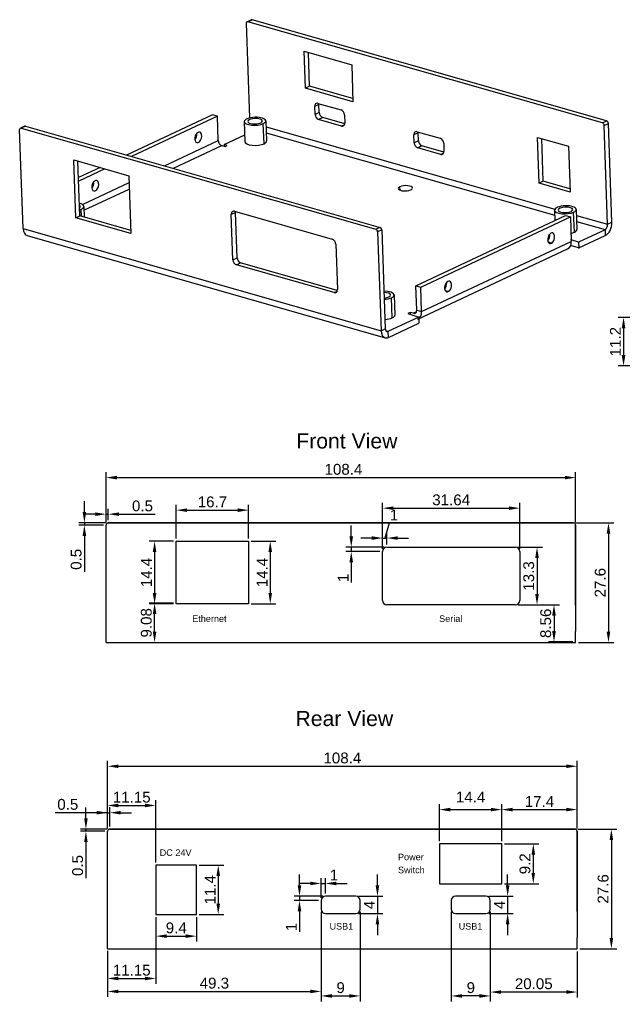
# Model space of a CAD drawing. Header units: millimetres. Extents: x 15 to 627, y 19 to 461.
# Drawn here: x 351.3 to 490.7, y 29.2 to 255.8 of the extents above; entities that cross this region are included whole.
import ezdxf

# ---------------------------------------------------------------- set-up
doc = ezdxf.new("R2010")
doc.units = ezdxf.units.MM
doc.header["$MEASUREMENT"] = 0
doc.layers.get('0').update_dxf_attribs({"linetype": 'CONTINUOUS'})
doc.layers.get('DEFPOINTS').update_dxf_attribs({"linetype": 'CONTINUOUS'})
for name, color, linetype in [('DIMENSION', 3, 'CONTINUOUS'), ('VIEW002', 7, 'CONTINUOUS'), ('VIEW003', 7, 'CONTINUOUS'), ('VIEW005', 7, 'CONTINUOUS')]:
    doc.layers.add(name, color=color, linetype=linetype)
doc.styles.get("Standard").update_dxf_attribs({"font": 'arial.ttf'})
doc.dimstyles.get("Standard").update_dxf_attribs({"dimscale": 0, "dimtxt": 2.5, "dimasz": 2.5, "dimexe": 1.25, "dimexo": 0.625, "dimtad": 1, "dimdsep": 46, "dimtxsty": 'Standard', "dimcen": 2.5, "dimadec": 0, "dimazin": 0, "dimtfac": 1, "dimtmove": 0, "dimatfit": 3, "dimfxl": 1, "dimarcsym": 0})

# ---------------------------------------------------------------- blocks, each defined once
blk = doc.blocks.new('*D186')
at = {"layer": 'DEFPOINTS', "color": 0}
for p in [(479.668832, 150.098534), (371.269332, 139.152734), (479.668832, 139.152734)]:
    blk.add_point(p, dxfattribs=at)
at = {"layer": 'DIMENSION', "color": 0}
for p, q in [((371.269332, 139.777734), (371.269332, 151.348534)), ((373.769332, 150.098534), (477.168832, 150.098534)), ((479.668832, 139.777734), (479.668832, 151.348534))]:
    blk.add_line(p, q, dxfattribs=at)
for points in [[(373.769332, 150.515201), (373.769332, 149.681867), (371.269332, 150.098534)], [(477.168832, 149.681867), (477.168832, 150.515201), (479.668832, 150.098534)]]:
    blk.add_solid(points, dxfattribs=at)
at = {"layer": 'DIMENSION', "color": 0, "linetype": 'ByBlock', "insert": (426.06917, 151.999784), "char_height": 2.5, "attachment_point": 5}
blk.add_mtext('108.4', dxfattribs=at)
blk = doc.blocks.new('*D187')
at = {"layer": 'DEFPOINTS', "color": 0}
for p in [(371.769332, 141.662544), (371.269332, 139.152734), (371.769332, 139.652734)]:
    blk.add_point(p, dxfattribs=at)
at = {"layer": 'DIMENSION', "color": 0}
for p, q in [((371.269332, 139.777734), (371.269332, 142.912544)), ((371.769332, 140.277734), (371.769332, 142.912544)), ((368.769332, 141.662544), (366.269332, 141.662544)), ((371.269332, 141.662544), (371.769332, 141.662544)), ((374.269332, 141.662544), (382.584332, 141.662544))]:
    blk.add_line(p, q, dxfattribs=at)
for points in [[(368.769332, 141.245878), (368.769332, 142.079211), (371.269332, 141.662544)], [(374.269332, 142.079211), (374.269332, 141.245878), (371.769332, 141.662544)]]:
    blk.add_solid(points, dxfattribs=at)
at = {"layer": 'DIMENSION', "color": 0, "linetype": 'ByBlock', "insert": (379.676832, 143.563794), "char_height": 2.5, "attachment_point": 5}
blk.add_mtext('0.5', dxfattribs=at)
blk = doc.blocks.new('*D188')
at = {"layer": 'DEFPOINTS', "color": 0}
for p in [(436.109332, 136.151646), (436.109332, 134.052834), (435.109332, 133.052834)]:
    blk.add_point(p, dxfattribs=at)
at = {"layer": 'DIMENSION', "color": 0}
for p, q in [((436.642083, 139.594146), (435.609332, 136.151646)), ((438.812083, 139.594146), (436.642083, 139.594146)), ((432.609332, 136.151646), (430.109332, 136.151646)), ((435.109332, 133.677834), (435.109332, 137.401646)), ((435.109332, 136.151646), (436.109332, 136.151646)), ((436.109332, 134.677834), (436.109332, 137.401646)), ((438.609332, 136.151646), (441.109332, 136.151646))]:
    blk.add_line(p, q, dxfattribs=at)
for points in [[(432.609332, 135.734979), (432.609332, 136.568313), (435.109332, 136.151646)], [(438.609332, 136.568313), (438.609332, 135.734979), (436.109332, 136.151646)]]:
    blk.add_solid(points, dxfattribs=at)
at = {"layer": 'DIMENSION', "color": 0, "linetype": 'ByBlock', "insert": (437.727083, 141.474146), "char_height": 2.5, "attachment_point": 5}
blk.add_mtext('1', dxfattribs=at)
blk = doc.blocks.new('*D189')
at = {"layer": 'DEFPOINTS', "color": 0}
for p in [(382.766132, 49.288282), (392.166132, 49.288282), (392.166132, 44.288282)]:
    blk.add_point(p, dxfattribs=at)
at = {"layer": 'DIMENSION', "color": 0}
for p, q in [((382.766132, 48.663282), (382.766132, 43.038282)), ((392.166132, 48.663282), (392.166132, 43.038282)), ((385.266132, 44.288282), (389.666132, 44.288282))]:
    blk.add_line(p, q, dxfattribs=at)
for points in [[(385.266132, 44.704949), (385.266132, 43.871615), (382.766132, 44.288282)], [(389.666132, 43.871615), (389.666132, 44.704949), (392.166132, 44.288282)]]:
    blk.add_solid(points, dxfattribs=at)
at = {"layer": 'DIMENSION', "color": 0, "linetype": 'ByBlock', "insert": (387.466132, 46.189532), "char_height": 2.5, "attachment_point": 5}
blk.add_mtext('9.4', dxfattribs=at)
blk = doc.blocks.new('*D190')
at = {"layer": 'DEFPOINTS', "color": 0}
for p in [(462.615832, 73.488282), (448.215832, 65.588282), (462.615832, 65.588282)]:
    blk.add_point(p, dxfattribs=at)
at = {"layer": 'DIMENSION', "color": 0}
for p, q in [((448.215832, 66.213282), (448.215832, 74.738282)), ((450.715832, 73.488282), (460.115832, 73.488282)), ((462.615832, 66.213282), (462.615832, 74.738282))]:
    blk.add_line(p, q, dxfattribs=at)
for points in [[(450.715832, 73.904949), (450.715832, 73.071615), (448.215832, 73.488282)], [(460.115832, 73.071615), (460.115832, 73.904949), (462.615832, 73.488282)]]:
    blk.add_solid(points, dxfattribs=at)
at = {"layer": 'DIMENSION', "color": 0, "linetype": 'ByBlock', "insert": (455.415832, 76.403137), "char_height": 2.5, "attachment_point": 5}
blk.add_mtext('14.4', dxfattribs=at)
blk = doc.blocks.new('*D199')
at = {"layer": 'DEFPOINTS', "color": 0}
for p in [(366.269332, 139.152734), (371.269332, 139.152734), (371.769332, 139.652734)]:
    blk.add_point(p, dxfattribs=at)
at = {"layer": 'DIMENSION', "color": 0}
for p, q in [((366.269332, 142.152734), (366.269332, 144.652734)), ((371.144332, 139.652734), (365.019332, 139.652734)), ((370.644332, 139.152734), (365.019332, 139.152734)), ((366.269332, 139.652734), (366.269332, 139.152734)), ((366.269332, 136.652734), (366.269332, 128.337734))]:
    blk.add_line(p, q, dxfattribs=at)
for points in [[(365.852665, 142.152734), (366.685998, 142.152734), (366.269332, 139.652734)], [(366.685998, 136.652734), (365.852665, 136.652734), (366.269332, 139.152734)]]:
    blk.add_solid(points, dxfattribs=at)
at = {"layer": 'DIMENSION', "color": 0, "linetype": 'ByBlock', "insert": (364.368082, 131.245234), "char_height": 2.5, "attachment_point": 5, "rotation": 90}
blk.add_mtext('0.5', dxfattribs=at)
blk = doc.blocks.new('*D200')
at = {"layer": 'DEFPOINTS', "color": 0}
for p in [(372.116132, 72.777105), (371.616132, 68.488282), (372.116132, 68.988282)]:
    blk.add_point(p, dxfattribs=at)
at = {"layer": 'DIMENSION', "color": 0}
for p, q in [((371.616132, 72.777105), (359.527176, 72.777105)), ((369.116132, 72.777105), (366.616132, 72.777105)), ((371.616132, 69.113282), (371.616132, 74.027105)), ((371.616132, 72.777105), (372.116132, 72.777105)), ((372.116132, 69.613282), (372.116132, 74.027105)), ((374.616132, 72.777105), (377.116132, 72.777105))]:
    blk.add_line(p, q, dxfattribs=at)
for points in [[(369.116132, 72.360439), (369.116132, 73.193772), (371.616132, 72.777105)], [(374.616132, 73.193772), (374.616132, 72.360439), (372.116132, 72.777105)]]:
    blk.add_solid(points, dxfattribs=at)
at = {"layer": 'DIMENSION', "color": 0, "linetype": 'ByBlock', "insert": (362.434676, 74.678355), "char_height": 2.5, "attachment_point": 5}
blk.add_mtext('0.5', dxfattribs=at)
blk = doc.blocks.new('*D201')
at = {"layer": 'DEFPOINTS', "color": 0}
for p in [(366.616132, 68.488282), (371.616132, 68.488282), (372.116132, 68.988282)]:
    blk.add_point(p, dxfattribs=at)
at = {"layer": 'DIMENSION', "color": 0}
for p, q in [((366.616132, 71.488282), (366.616132, 73.988282)), ((371.491132, 68.988282), (365.366132, 68.988282)), ((370.991132, 68.488282), (365.366132, 68.488282)), ((366.616132, 68.988282), (366.616132, 68.488282)), ((366.616132, 65.988282), (366.616132, 57.673282))]:
    blk.add_line(p, q, dxfattribs=at)
for points in [[(366.199465, 71.488282), (367.032798, 71.488282), (366.616132, 68.988282)], [(367.032798, 65.988282), (366.199465, 65.988282), (366.616132, 68.488282)]]:
    blk.add_solid(points, dxfattribs=at)
at = {"layer": 'DIMENSION', "color": 0, "linetype": 'ByBlock', "insert": (364.714882, 60.580782), "char_height": 2.5, "attachment_point": 5, "rotation": 90}
blk.add_mtext('0.5', dxfattribs=at)
blk = doc.blocks.new('*D202')
at = {"layer": 'DEFPOINTS', "color": 0}
for p in [(415.916132, 52.488282), (420.916132, 52.488282), (421.916132, 53.488282)]:
    blk.add_point(p, dxfattribs=at)
at = {"layer": 'DIMENSION', "color": 0}
for p, q in [((415.916132, 55.988282), (415.916132, 58.488282)), ((421.291132, 53.488282), (414.666132, 53.488282)), ((420.291132, 52.488282), (414.666132, 52.488282)), ((415.916132, 53.488282), (415.916132, 52.488282)), ((415.916132, 49.988282), (415.916132, 45.318282))]:
    blk.add_line(p, q, dxfattribs=at)
for points in [[(415.499465, 55.988282), (416.332798, 55.988282), (415.916132, 53.488282)], [(416.332798, 49.988282), (415.499465, 49.988282), (415.916132, 52.488282)]]:
    blk.add_solid(points, dxfattribs=at)
at = {"layer": 'DIMENSION', "color": 0, "linetype": 'ByBlock', "insert": (414.036132, 46.403282), "char_height": 2.5, "attachment_point": 5, "rotation": 90}
blk.add_mtext('1', dxfattribs=at)
blk = doc.blocks.new('*D203')
at = {"layer": 'DEFPOINTS', "color": 0}
for p in [(392.166132, 60.688282), (392.166132, 49.288282), (397.166132, 49.288282)]:
    blk.add_point(p, dxfattribs=at)
at = {"layer": 'DIMENSION', "color": 0}
for p, q in [((392.791132, 60.688282), (398.416132, 60.688282)), ((397.166132, 58.188282), (397.166132, 51.788282)), ((392.791132, 49.288282), (398.416132, 49.288282))]:
    blk.add_line(p, q, dxfattribs=at)
for points in [[(397.582798, 58.188282), (396.749465, 58.188282), (397.166132, 60.688282)], [(396.749465, 51.788282), (397.582798, 51.788282), (397.166132, 49.288282)]]:
    blk.add_solid(points, dxfattribs=at)
at = {"layer": 'DIMENSION', "color": 0, "linetype": 'ByBlock', "insert": (395.286132, 54.988282), "char_height": 2.5, "attachment_point": 5, "rotation": 90}
blk.add_mtext('11.4', dxfattribs=at)
blk = doc.blocks.new('*D204')
at = {"layer": 'DEFPOINTS', "color": 0}
for p in [(479.515832, 68.988282), (480.015832, 41.388282), (487.912336, 41.388282)]:
    blk.add_point(p, dxfattribs=at)
at = {"layer": 'DIMENSION', "color": 0}
for p, q in [((480.140832, 68.988282), (489.162336, 68.988282)), ((487.912336, 66.488282), (487.912336, 43.888282)), ((480.640832, 41.388282), (489.162336, 41.388282))]:
    blk.add_line(p, q, dxfattribs=at)
for points in [[(488.329003, 66.488282), (487.495669, 66.488282), (487.912336, 68.988282)], [(487.495669, 43.888282), (488.329003, 43.888282), (487.912336, 41.388282)]]:
    blk.add_solid(points, dxfattribs=at)
at = {"layer": 'DIMENSION', "color": 0, "linetype": 'ByBlock', "insert": (486.011086, 55.188282), "char_height": 2.5, "attachment_point": 5, "rotation": 90}
blk.add_mtext('27.6', dxfattribs=at)
blk = doc.blocks.new('*D205')
at = {"layer": 'DEFPOINTS', "color": 0}
for p in [(479.168832, 139.652734), (479.668832, 112.052834), (487.237733, 112.052834)]:
    blk.add_point(p, dxfattribs=at)
at = {"layer": 'DIMENSION', "color": 0}
for p, q in [((479.793832, 139.652734), (488.487733, 139.652734)), ((487.237733, 137.152734), (487.237733, 114.552834)), ((480.293832, 112.052834), (488.487733, 112.052834))]:
    blk.add_line(p, q, dxfattribs=at)
for points in [[(487.654399, 137.152734), (486.821066, 137.152734), (487.237733, 139.652734)], [(486.821066, 114.552834), (487.654399, 114.552834), (487.237733, 112.052834)]]:
    blk.add_solid(points, dxfattribs=at)
at = {"layer": 'DIMENSION', "color": 0, "linetype": 'ByBlock', "insert": (485.336483, 125.852784), "char_height": 2.5, "attachment_point": 5, "rotation": 90}
blk.add_mtext('27.6', dxfattribs=at)
blk = doc.blocks.new('*D206')
at = {"layer": 'DEFPOINTS', "color": 0}
for p in [(404.169332, 135.402834), (404.169332, 121.002834), (409.169332, 121.002834)]:
    blk.add_point(p, dxfattribs=at)
at = {"layer": 'DIMENSION', "color": 0}
for p, q in [((404.794332, 135.402834), (410.419332, 135.402834)), ((409.169332, 132.902834), (409.169332, 123.502834)), ((404.794332, 121.002834), (410.419332, 121.002834))]:
    blk.add_line(p, q, dxfattribs=at)
for points in [[(409.585998, 132.902834), (408.752665, 132.902834), (409.169332, 135.402834)], [(408.752665, 123.502834), (409.585998, 123.502834), (409.169332, 121.002834)]]:
    blk.add_solid(points, dxfattribs=at)
at = {"layer": 'DIMENSION', "color": 0, "linetype": 'ByBlock', "insert": (407.289332, 128.202834), "char_height": 2.5, "attachment_point": 5, "rotation": 90}
blk.add_mtext('14.4', dxfattribs=at)
blk = doc.blocks.new('*D207')
at = {"layer": 'DEFPOINTS', "color": 0}
for p in [(465.748832, 134.052834), (465.748832, 120.752834), (470.748832, 120.752834)]:
    blk.add_point(p, dxfattribs=at)
at = {"layer": 'DIMENSION', "color": 0}
for p, q in [((466.373832, 134.052834), (471.998832, 134.052834)), ((470.748832, 131.552834), (470.748832, 123.252834)), ((466.373832, 120.752834), (471.998832, 120.752834))]:
    blk.add_line(p, q, dxfattribs=at)
for points in [[(471.165498, 131.552834), (470.332165, 131.552834), (470.748832, 134.052834)], [(470.332165, 123.252834), (471.165498, 123.252834), (470.748832, 120.752834)]]:
    blk.add_solid(points, dxfattribs=at)
at = {"layer": 'DIMENSION', "color": 0, "linetype": 'ByBlock', "insert": (468.847582, 127.402834), "char_height": 2.5, "attachment_point": 5, "rotation": 90}
blk.add_mtext('13.3', dxfattribs=at)
blk = doc.blocks.new('*D208')
at = {"layer": 'DEFPOINTS', "color": 0}
for p in [(436.109332, 134.052834), (427.863835, 133.052834), (435.109332, 133.052834)]:
    blk.add_point(p, dxfattribs=at)
at = {"layer": 'DIMENSION', "color": 0}
for p, q in [((427.863835, 136.552834), (427.863835, 139.052834)), ((435.484332, 134.052834), (426.613835, 134.052834)), ((427.863835, 134.052834), (427.863835, 133.052834)), ((434.484332, 133.052834), (426.613835, 133.052834)), ((427.863835, 130.552834), (427.863835, 125.882834))]:
    blk.add_line(p, q, dxfattribs=at)
for points in [[(427.447168, 136.552834), (428.280502, 136.552834), (427.863835, 134.052834)], [(428.280502, 130.552834), (427.447168, 130.552834), (427.863835, 133.052834)]]:
    blk.add_solid(points, dxfattribs=at)
at = {"layer": 'DIMENSION', "color": 0, "linetype": 'ByBlock', "insert": (425.983835, 126.967834), "char_height": 2.5, "attachment_point": 5, "rotation": 90}
blk.add_mtext('1', dxfattribs=at)
blk = doc.blocks.new('*D209')
at = {"layer": 'DEFPOINTS', "color": 0}
for p in [(382.469332, 121.127834), (387.469332, 121.127834), (371.269332, 112.052834)]:
    blk.add_point(p, dxfattribs=at)
at = {"layer": 'DIMENSION', "color": 0}
for p, q in [((386.844332, 121.127834), (381.219332, 121.127834)), ((382.469332, 114.552834), (382.469332, 118.627834)), ((371.894332, 112.052834), (383.719332, 112.052834))]:
    blk.add_line(p, q, dxfattribs=at)
for points in [[(382.885998, 118.627834), (382.052665, 118.627834), (382.469332, 121.127834)], [(382.052665, 114.552834), (382.885998, 114.552834), (382.469332, 112.052834)]]:
    blk.add_solid(points, dxfattribs=at)
at = {"layer": 'DIMENSION', "color": 0, "linetype": 'ByBlock', "insert": (380.568082, 116.590334), "char_height": 2.5, "attachment_point": 5, "rotation": 90}
blk.add_mtext('9.08', dxfattribs=at)
blk = doc.blocks.new('*D210')
at = {"layer": 'DEFPOINTS', "color": 0}
for p in [(465.748832, 120.752834), (474.668832, 112.193134), (479.668832, 112.193134)]:
    blk.add_point(p, dxfattribs=at)
at = {"layer": 'DIMENSION', "color": 0}
for p, q in [((466.373832, 120.752834), (475.918832, 120.752834)), ((474.668832, 118.252834), (474.668832, 114.693134)), ((479.043832, 112.193134), (473.418832, 112.193134))]:
    blk.add_line(p, q, dxfattribs=at)
for points in [[(475.085498, 118.252834), (474.252165, 118.252834), (474.668832, 120.752834)], [(474.252165, 114.693134), (475.085498, 114.693134), (474.668832, 112.193134)]]:
    blk.add_solid(points, dxfattribs=at)
at = {"layer": 'DIMENSION', "color": 0, "linetype": 'ByBlock', "insert": (472.767582, 116.472984), "char_height": 2.5, "attachment_point": 5, "rotation": 90}
blk.add_mtext('8.56', dxfattribs=at)
blk = doc.blocks.new('*D211')
at = {"layer": 'DEFPOINTS', "color": 0}
for p in [(387.469332, 135.402834), (382.469332, 121.002834), (387.469332, 121.002834)]:
    blk.add_point(p, dxfattribs=at)
at = {"layer": 'DIMENSION', "color": 0}
for p, q in [((386.844332, 135.402834), (381.219332, 135.402834)), ((382.469332, 132.902834), (382.469332, 123.502834)), ((386.844332, 121.002834), (381.219332, 121.002834))]:
    blk.add_line(p, q, dxfattribs=at)
for points in [[(382.885998, 132.902834), (382.052665, 132.902834), (382.469332, 135.402834)], [(382.052665, 123.502834), (382.885998, 123.502834), (382.469332, 121.002834)]]:
    blk.add_solid(points, dxfattribs=at)
at = {"layer": 'DIMENSION', "color": 0, "linetype": 'ByBlock', "insert": (380.589332, 128.202834), "char_height": 2.5, "attachment_point": 5, "rotation": 90}
blk.add_mtext('14.4', dxfattribs=at)
blk = doc.blocks.new('*D216')
at = {"layer": 'DEFPOINTS', "color": 0}
for p in [(462.615832, 65.588282), (462.615832, 56.388282), (469.885073, 56.388282)]:
    blk.add_point(p, dxfattribs=at)
at = {"layer": 'DIMENSION', "color": 0}
for p, q in [((463.240832, 65.588282), (471.135073, 65.588282)), ((469.885073, 63.088282), (469.885073, 58.888282)), ((463.240832, 56.388282), (471.135073, 56.388282))]:
    blk.add_line(p, q, dxfattribs=at)
for points in [[(470.301739, 63.088282), (469.468406, 63.088282), (469.885073, 65.588282)], [(469.468406, 58.888282), (470.301739, 58.888282), (469.885073, 56.388282)]]:
    blk.add_solid(points, dxfattribs=at)
at = {"layer": 'DIMENSION', "color": 0, "linetype": 'ByBlock', "insert": (467.983823, 60.988282), "char_height": 2.5, "attachment_point": 5, "rotation": 90}
blk.add_mtext('9.2', dxfattribs=at)
blk = doc.blocks.new('*D218')
at = {"layer": 'DEFPOINTS', "color": 0}
for p in [(404.169332, 142.585306), (387.469332, 135.402834), (404.169332, 135.402834)]:
    blk.add_point(p, dxfattribs=at)
at = {"layer": 'DIMENSION', "color": 0}
for p, q in [((387.469332, 136.027834), (387.469332, 143.835306)), ((404.169332, 136.027834), (404.169332, 143.835306)), ((389.969332, 142.585306), (401.669332, 142.585306))]:
    blk.add_line(p, q, dxfattribs=at)
for points in [[(389.969332, 143.001973), (389.969332, 142.16864), (387.469332, 142.585306)], [(401.669332, 142.16864), (401.669332, 143.001973), (404.169332, 142.585306)]]:
    blk.add_solid(points, dxfattribs=at)
at = {"layer": 'DIMENSION', "color": 0, "linetype": 'ByBlock', "insert": (395.819332, 144.486556), "char_height": 2.5, "attachment_point": 5}
blk.add_mtext('16.7', dxfattribs=at)
blk = doc.blocks.new('*D219')
at = {"layer": 'DEFPOINTS', "color": 0}
for p in [(466.748832, 143.052834), (435.109332, 133.052834), (466.748832, 133.052834)]:
    blk.add_point(p, dxfattribs=at)
at = {"layer": 'DIMENSION', "color": 0}
for p, q in [((435.109332, 133.677834), (435.109332, 144.302834)), ((437.609332, 143.052834), (464.248832, 143.052834)), ((466.748832, 133.677834), (466.748832, 144.302834))]:
    blk.add_line(p, q, dxfattribs=at)
for points in [[(437.609332, 143.4695), (437.609332, 142.636167), (435.109332, 143.052834)], [(464.248832, 142.636167), (464.248832, 143.4695), (466.748832, 143.052834)]]:
    blk.add_solid(points, dxfattribs=at)
at = {"layer": 'DIMENSION', "color": 0, "linetype": 'ByBlock', "insert": (450.929082, 144.954084), "char_height": 2.5, "attachment_point": 5}
blk.add_mtext('31.64', dxfattribs=at)
blk = doc.blocks.new('*D220')
at = {"layer": 'DEFPOINTS', "color": 0}
for p in [(421.916132, 56.449945), (420.916132, 52.488282), (421.916132, 53.488282)]:
    blk.add_point(p, dxfattribs=at)
at = {"layer": 'DIMENSION', "color": 0}
for p, q in [((420.916132, 53.113282), (420.916132, 57.699945)), ((421.916132, 54.113282), (421.916132, 57.699945)), ((418.416132, 56.449945), (415.916132, 56.449945)), ((420.916132, 56.449945), (421.916132, 56.449945)), ((424.416132, 56.449945), (426.916132, 56.449945))]:
    blk.add_line(p, q, dxfattribs=at)
for points in [[(418.416132, 56.033278), (418.416132, 56.866612), (420.916132, 56.449945)], [(424.416132, 56.866612), (424.416132, 56.033278), (421.916132, 56.449945)]]:
    blk.add_solid(points, dxfattribs=at)
at = {"layer": 'DIMENSION', "color": 0, "linetype": 'ByBlock', "insert": (423.864412, 58.3806), "char_height": 2.5, "attachment_point": 5}
blk.add_mtext('1', dxfattribs=at)
blk = doc.blocks.new('*D221')
at = {"layer": 'DEFPOINTS', "color": 0}
for p in [(428.916132, 53.488282), (428.916132, 49.488282), (433.916132, 49.488282)]:
    blk.add_point(p, dxfattribs=at)
at = {"layer": 'DIMENSION', "color": 0}
for p, q in [((433.916132, 55.988282), (433.916132, 58.488282)), ((429.541132, 53.488282), (435.166132, 53.488282)), ((433.916132, 53.488282), (433.916132, 49.488282)), ((429.541132, 49.488282), (435.166132, 49.488282)), ((433.916132, 46.988282), (433.916132, 44.488282))]:
    blk.add_line(p, q, dxfattribs=at)
for points in [[(433.499465, 55.988282), (434.332798, 55.988282), (433.916132, 53.488282)], [(434.332798, 46.988282), (433.499465, 46.988282), (433.916132, 49.488282)]]:
    blk.add_solid(points, dxfattribs=at)
at = {"layer": 'DIMENSION', "color": 0, "linetype": 'ByBlock', "insert": (432.041132, 51.488282), "char_height": 2.5, "attachment_point": 5, "rotation": 90}
blk.add_mtext('4', dxfattribs=at)
blk = doc.blocks.new('*D222')
at = {"layer": 'DEFPOINTS', "color": 0}
for p in [(458.965832, 53.488282), (458.965832, 49.488282), (463.965832, 49.488282)]:
    blk.add_point(p, dxfattribs=at)
at = {"layer": 'DIMENSION', "color": 0}
for p, q in [((463.965832, 55.988282), (463.965832, 58.488282)), ((459.590832, 53.488282), (465.215832, 53.488282)), ((463.965832, 53.488282), (463.965832, 49.488282)), ((459.590832, 49.488282), (465.215832, 49.488282)), ((463.965832, 46.988282), (463.965832, 44.488282))]:
    blk.add_line(p, q, dxfattribs=at)
for points in [[(463.549165, 55.988282), (464.382498, 55.988282), (463.965832, 53.488282)], [(464.382498, 46.988282), (463.549165, 46.988282), (463.965832, 49.488282)]]:
    blk.add_solid(points, dxfattribs=at)
at = {"layer": 'DIMENSION', "color": 0, "linetype": 'ByBlock', "insert": (462.090832, 51.488282), "char_height": 2.5, "attachment_point": 5, "rotation": 90}
blk.add_mtext('4', dxfattribs=at)
blk = doc.blocks.new('*D223')
at = {"layer": 'DEFPOINTS', "color": 0}
for p in [(382.766132, 49.288282), (371.616132, 41.528582), (382.766132, 34.518728)]:
    blk.add_point(p, dxfattribs=at)
at = {"layer": 'DIMENSION', "color": 0}
for p, q in [((382.766132, 48.663282), (382.766132, 33.268728)), ((371.616132, 40.903582), (371.616132, 33.268728)), ((374.116132, 34.518728), (380.266132, 34.518728))]:
    blk.add_line(p, q, dxfattribs=at)
for points in [[(374.116132, 34.935395), (374.116132, 34.102061), (371.616132, 34.518728)], [(380.266132, 34.102061), (380.266132, 34.935395), (382.766132, 34.518728)]]:
    blk.add_solid(points, dxfattribs=at)
at = {"layer": 'DIMENSION', "color": 0, "linetype": 'ByBlock', "insert": (377.191132, 36.419978), "char_height": 2.5, "attachment_point": 5}
blk.add_mtext('11.15', dxfattribs=at)
blk = doc.blocks.new('*D224')
at = {"layer": 'DEFPOINTS', "color": 0}
for p in [(420.916132, 50.488282), (371.616132, 41.528582), (420.916132, 31.528582)]:
    blk.add_point(p, dxfattribs=at)
at = {"layer": 'DIMENSION', "color": 0}
for p, q in [((420.916132, 49.863282), (420.916132, 30.278582)), ((371.616132, 40.903582), (371.616132, 30.278582)), ((374.116132, 31.528582), (418.416132, 31.528582))]:
    blk.add_line(p, q, dxfattribs=at)
for points in [[(374.116132, 31.945249), (374.116132, 31.111915), (371.616132, 31.528582)], [(418.416132, 31.111915), (418.416132, 31.945249), (420.916132, 31.528582)]]:
    blk.add_solid(points, dxfattribs=at)
at = {"layer": 'DIMENSION', "color": 0, "linetype": 'ByBlock', "insert": (396.266132, 33.429832), "char_height": 2.5, "attachment_point": 5}
blk.add_mtext('49.3', dxfattribs=at)
blk = doc.blocks.new('*D225')
at = {"layer": 'DEFPOINTS', "color": 0}
for p in [(459.965832, 50.488282), (480.015832, 41.388282), (459.965832, 31.388282)]:
    blk.add_point(p, dxfattribs=at)
at = {"layer": 'DIMENSION', "color": 0}
for p, q in [((459.965832, 49.863282), (459.965832, 30.138282)), ((480.015832, 40.763282), (480.015832, 30.138282)), ((477.515832, 31.388282), (462.465832, 31.388282))]:
    blk.add_line(p, q, dxfattribs=at)
for points in [[(462.465832, 31.804949), (462.465832, 30.971615), (459.965832, 31.388282)], [(477.515832, 30.971615), (477.515832, 31.804949), (480.015832, 31.388282)]]:
    blk.add_solid(points, dxfattribs=at)
at = {"layer": 'DIMENSION', "color": 0, "linetype": 'ByBlock', "insert": (469.990832, 33.289532), "char_height": 2.5, "attachment_point": 5}
blk.add_mtext('20.05', dxfattribs=at)
blk = doc.blocks.new('*D226')
at = {"layer": 'DEFPOINTS', "color": 0}
for p in [(420.916132, 50.488282), (429.916132, 50.488282), (429.916132, 30.488282)]:
    blk.add_point(p, dxfattribs=at)
at = {"layer": 'DIMENSION', "color": 0}
for p, q in [((420.916132, 49.863282), (420.916132, 29.238282)), ((429.916132, 49.863282), (429.916132, 29.238282)), ((423.416132, 30.488282), (427.416132, 30.488282))]:
    blk.add_line(p, q, dxfattribs=at)
for points in [[(423.416132, 30.904949), (423.416132, 30.071615), (420.916132, 30.488282)], [(427.416132, 30.071615), (427.416132, 30.904949), (429.916132, 30.488282)]]:
    blk.add_solid(points, dxfattribs=at)
at = {"layer": 'DIMENSION', "color": 0, "linetype": 'ByBlock', "insert": (425.416132, 32.389532), "char_height": 2.5, "attachment_point": 5}
blk.add_mtext('9', dxfattribs=at)
blk = doc.blocks.new('*D227')
at = {"layer": 'DEFPOINTS', "color": 0}
for p in [(450.965832, 50.488282), (459.965832, 50.488282), (450.965832, 30.488282)]:
    blk.add_point(p, dxfattribs=at)
at = {"layer": 'DIMENSION', "color": 0}
for p, q in [((450.965832, 49.863282), (450.965832, 29.238282)), ((459.965832, 49.863282), (459.965832, 29.238282)), ((457.465832, 30.488282), (453.465832, 30.488282))]:
    blk.add_line(p, q, dxfattribs=at)
for points in [[(453.465832, 30.904949), (453.465832, 30.071615), (450.965832, 30.488282)], [(457.465832, 30.071615), (457.465832, 30.904949), (459.965832, 30.488282)]]:
    blk.add_solid(points, dxfattribs=at)
at = {"layer": 'DIMENSION', "color": 0, "linetype": 'ByBlock', "insert": (455.465832, 32.389532), "char_height": 2.5, "attachment_point": 5}
blk.add_mtext('9', dxfattribs=at)
blk = doc.blocks.new('*D228')
at = {"layer": 'DEFPOINTS', "color": 0}
for p in [(480.015832, 83.488282), (371.616132, 68.488282), (480.015832, 68.488282)]:
    blk.add_point(p, dxfattribs=at)
at = {"layer": 'DIMENSION', "color": 0}
for p, q in [((371.616132, 69.113282), (371.616132, 84.738282)), ((480.015832, 69.113282), (480.015832, 84.738282)), ((374.116132, 83.488282), (477.515832, 83.488282))]:
    blk.add_line(p, q, dxfattribs=at)
for points in [[(374.116132, 83.904949), (374.116132, 83.071615), (371.616132, 83.488282)], [(477.515832, 83.071615), (477.515832, 83.904949), (480.015832, 83.488282)]]:
    blk.add_solid(points, dxfattribs=at)
at = {"layer": 'DIMENSION', "color": 0, "linetype": 'ByBlock', "insert": (425.815982, 85.389532), "char_height": 2.5, "attachment_point": 5}
blk.add_mtext('108.4', dxfattribs=at)
blk = doc.blocks.new('*D229')
at = {"layer": 'DEFPOINTS', "color": 0}
for p in [(480.015832, 73.488282), (480.015832, 68.488282), (462.615832, 65.588282)]:
    blk.add_point(p, dxfattribs=at)
at = {"layer": 'DIMENSION', "color": 0}
for p, q in [((462.615832, 66.213282), (462.615832, 74.738282)), ((465.115832, 73.488282), (477.515832, 73.488282)), ((480.015832, 69.113282), (480.015832, 74.738282))]:
    blk.add_line(p, q, dxfattribs=at)
for points in [[(465.115832, 73.904949), (465.115832, 73.071615), (462.615832, 73.488282)], [(477.515832, 73.071615), (477.515832, 73.904949), (480.015832, 73.488282)]]:
    blk.add_solid(points, dxfattribs=at)
at = {"layer": 'DIMENSION', "color": 0, "linetype": 'ByBlock', "insert": (471.315832, 75.368282), "char_height": 2.5, "attachment_point": 5}
blk.add_mtext('17.4', dxfattribs=at)
blk = doc.blocks.new('*D230')
at = {"layer": 'DEFPOINTS', "color": 0}
for p in [(382.766132, 74.443772), (371.616132, 68.488282), (382.766132, 60.688282)]:
    blk.add_point(p, dxfattribs=at)
at = {"layer": 'DIMENSION', "color": 0}
for p, q in [((371.616132, 69.113282), (371.616132, 75.693772)), ((382.766132, 61.313282), (382.766132, 75.693772)), ((374.116132, 74.443772), (380.266132, 74.443772))]:
    blk.add_line(p, q, dxfattribs=at)
for points in [[(374.116132, 74.860439), (374.116132, 74.027105), (371.616132, 74.443772)], [(380.266132, 74.027105), (380.266132, 74.860439), (382.766132, 74.443772)]]:
    blk.add_solid(points, dxfattribs=at)
at = {"layer": 'DIMENSION', "color": 0, "linetype": 'ByBlock', "insert": (377.191132, 76.345022), "char_height": 2.5, "attachment_point": 5}
blk.add_mtext('11.15', dxfattribs=at)
blk = doc.blocks.new('*D236')
at = {"layer": 'DEFPOINTS', "color": 0}
for p in [(559.920438, 187.074567), (490.720438, 175.874606), (505.720438, 175.874606)]:
    blk.add_point(p, dxfattribs=at)
at = {"layer": 'DIMENSION', "color": 0}
for p, q in [((559.295438, 187.074567), (489.470438, 187.074567)), ((490.720438, 184.574567), (490.720438, 178.374606)), ((505.095438, 175.874606), (489.470438, 175.874606))]:
    blk.add_line(p, q, dxfattribs=at)
for points in [[(491.137105, 184.574567), (490.303771, 184.574567), (490.720438, 187.074567)], [(490.303771, 178.374606), (491.137105, 178.374606), (490.720438, 175.874606)]]:
    blk.add_solid(points, dxfattribs=at)
at = {"layer": 'DIMENSION', "color": 0, "linetype": 'ByBlock', "insert": (488.840438, 181.474587), "char_height": 2.5, "attachment_point": 5, "rotation": 90}
blk.add_mtext('11.2', dxfattribs=at)

msp = doc.modelspace()

# ---------------------------------------------------------------- linework, layer by layer
at = {"linetype": 'ByBlock'}
msp.add_line((480.318, 204.395), (478.637, 204.934), dxfattribs=at)
msp.add_point((478.637, 204.934), dxfattribs=at)
at = {"layer": 'VIEW002'}
for p, q in [((403.636, 254.953), (404.41, 233.102)), ((403.805, 255.297), (404.775, 255.752)), ((404.001, 255.308), (404.971, 255.764)), ((485.849, 231.95), (404.001, 255.308)), ((486.818, 232.405), (404.971, 255.764)), ((417.294, 239.944), (416.992, 248.479)), ((416.992, 248.479), (427.966, 245.347)), ((418.264, 240.399), (417.988, 248.194)), ((427.966, 245.347), (428.268, 236.812)), ((418.264, 240.399), (417.294, 239.944)), ((428.242, 237.551), (418.264, 240.399)), ((428.268, 236.812), (417.294, 239.944)), ((420.412, 236.205), (419.442, 235.75)), ((419.507, 233.894), (419.442, 235.75)), ((420.171, 236.46), (425.506, 234.937)), ((420.477, 234.349), (420.412, 236.205)), ((395.838, 233.846), (376.02, 224.545)), ((396.981, 233.52), (377.163, 224.219)), ((396.981, 233.52), (395.838, 233.846)), ((397.181, 227.861), (396.981, 233.52)), ((420.477, 234.349), (419.507, 233.894)), ((426.3, 233.792), (426.366, 231.937)), ((352.461, 231.202), (351.491, 230.747)), ((352.657, 231.213), (351.687, 230.758)), ((352.657, 231.213), (434.506, 207.854)), ((403.163, 232.246), (403.327, 227.608)), ((407.731, 227.153), (407.567, 231.791)), ((408.16, 232.423), (408.324, 227.785)), ((421.272, 233.204), (420.302, 232.749)), ((425.637, 231.227), (420.302, 232.749)), ((426.357, 231.753), (421.272, 233.204)), ((426.297, 231.536), (425.637, 231.227)), ((485.849, 231.95), (486.818, 232.405)), ((486.246, 231.377), (487.216, 231.832)), ((487.054, 208.556), (486.246, 231.377)), ((488.024, 209.011), (487.216, 231.832)), ((352.131, 207.582), (351.323, 230.403)), ((351.687, 230.758), (433.536, 207.399)), ((398.494, 226.958), (403.271, 229.201)), ((408.208, 231.058), (474.868, 212.034)), ((408.259, 229.637), (474.84, 210.635)), ((443.312, 229.669), (442.342, 229.214)), ((442.408, 227.358), (442.342, 229.214)), ((443.071, 229.924), (448.406, 228.402)), ((443.378, 227.814), (443.312, 229.669)), ((384.786, 222.044), (397.181, 227.861)), ((386.798, 221.47), (397.976, 226.716)), ((397.976, 226.716), (398.738, 226.498)), ((399.256, 226.741), (398.494, 226.958)), ((398.494, 226.958), (398.507, 226.564)), ((398.738, 226.498), (399.256, 226.741)), ((443.378, 227.814), (442.408, 227.358)), ((444.173, 226.668), (443.203, 226.213)), ((449.257, 225.217), (444.173, 226.668)), ((449.201, 227.256), (449.267, 225.401)), ((471.216, 218.035), (470.841, 228.61)), ((470.841, 228.61), (478.005, 226.566)), ((472.186, 218.49), (471.838, 228.326)), ((478.005, 226.566), (478.38, 215.99)), ((448.537, 224.691), (443.203, 226.213)), ((449.197, 225), (448.537, 224.691)), ((364.265, 210.042), (363.792, 223.4)), ((363.792, 223.4), (376.519, 219.768)), ((365.235, 210.497), (364.788, 223.116)), ((369.879, 221.663), (364.922, 219.337)), ((371.022, 221.337), (364.952, 218.489)), ((376.519, 219.768), (376.992, 206.41)), ((365.803, 213.135), (376.575, 218.19)), ((472.186, 218.49), (471.216, 218.035)), ((478.38, 215.99), (471.216, 218.035)), ((478.353, 216.73), (472.186, 218.49)), ((366.161, 211.785), (376.628, 216.697)), ((439.121, 216.42), (439.093, 217.226)), ((365.594, 210.394), (365.535, 212.066)), ((366.128, 212.698), (366.216, 210.217)), ((400.175, 210.859), (401.145, 211.314)), ((400.546, 200.376), (400.175, 210.859)), ((400.904, 211.569), (423.492, 205.123)), ((401.516, 200.831), (401.145, 211.314)), ((474.799, 211.802), (474.882, 209.459)), ((479.367, 206.708), (479.203, 211.347)), ((479.796, 211.979), (479.96, 207.34)), ((364.265, 210.042), (365.235, 210.497)), ((376.992, 206.41), (364.265, 210.042)), ((376.966, 207.149), (365.235, 210.497)), ((442.774, 194.391), (477.304, 210.596)), ((443.917, 194.064), (478.448, 210.27)), ((477.304, 210.596), (478.448, 210.27)), ((478.448, 210.27), (478.648, 204.611)), ((479.844, 210.614), (487.054, 208.556)), ((479.895, 209.193), (484.535, 207.868)), ((487.054, 208.556), (488.024, 209.011)), ((352.131, 207.582), (434.741, 184.005)), ((434.506, 207.854), (433.536, 207.399)), ((434.903, 207.282), (433.933, 206.826)), ((433.933, 206.826), (434.741, 184.005)), ((434.903, 207.282), (435.711, 184.46)), ((486.484, 207.301), (480.318, 204.395)), ((484.535, 207.868), (486.441, 207.325)), ((486.441, 207.325), (486.49, 205.933)), ((353.062, 205.936), (435.672, 182.36)), ((424.287, 203.977), (424.659, 193.495)), ((444.117, 188.406), (478.648, 204.611)), ((474.061, 204.203), (473.373, 204.399)), ((480.318, 204.395), (480.368, 203.004)), ((480.388, 203.089), (486.499, 205.957)), ((443.274, 186.686), (477.805, 202.891)), ((480.359, 203.097), (478.454, 203.641)), ((400.546, 200.376), (401.516, 200.831)), ((401.341, 199.231), (402.311, 199.686)), ((424.65, 193.311), (402.311, 199.686)), ((423.929, 192.784), (401.341, 199.231)), ((423.929, 192.784), (424.589, 193.094)), ((442.974, 188.732), (442.774, 194.391)), ((442.774, 194.391), (443.917, 194.064)), ((444.117, 188.406), (443.917, 194.064)), ((450.264, 193.035), (449.576, 193.231)), ((437.336, 186.983), (437.171, 191.621)), ((437.764, 192.253), (437.929, 187.615)), ((441.483, 188.239), (440.966, 187.996)), ((442.245, 188.022), (441.483, 188.239)), ((441.483, 188.239), (441.497, 187.845)), ((442.905, 188.331), (442.245, 188.022)), ((442.974, 188.732), (444.117, 188.406)), ((443.429, 187.094), (436.332, 183.836)), ((440.966, 187.996), (443.429, 187.094)), ((443.429, 187.094), (443.478, 185.702)), ((434.741, 184.005), (435.711, 184.46)), ((436.391, 183.836), (435.841, 183.993)), ((436.44, 182.445), (436.391, 183.836)), ((436.44, 182.454), (443.476, 185.756))]:
    msp.add_line(p, q, dxfattribs=at)
for centre, major_axis, ratio, start_param, end_param in [((404.017, 254.845), (0.212, -0.453), 0.699831, -3.14159, -2.11842), ((404.017, 254.845), (0.212, -0.453), 0.699831, -3.68921, -3.14159), ((404.987, 255.3), (0.212, -0.453), 0.699831, -3.68921, -3.14159), ((420.204, 235.532), (0.425, -0.905), 0.699831, -3.14159, -2.11842), ((420.204, 235.532), (0.425, -0.905), 0.699831, -3.68921, -3.14159), ((421.174, 235.987), (0.425, -0.905), 0.699831, -2.32269, -2.11842), ((420.269, 233.677), (-0.425, 0.905), 0.699831, 1.02318, 2.59397), ((421.239, 234.132), (-0.425, 0.905), 0.699831, 1.02318, 2.59397), ((425.538, 234.01), (-0.425, 0.905), 0.699831, 4.16477, 5.73556), ((352.674, 230.749), (0.212, -0.453), 0.699831, -3.68921, -3.14159), ((405.662, 232.335), (2.498, 0.089), 0.37191, 0, 3.14159), ((405.662, 232.335), (2.498, 0.089), 0.37191, 3.14159, 5.56638), ((405.662, 232.335), (1.699, 0.06), 0.37191, 0, 3.14159), ((405.662, 232.335), (1.699, 0.06), 0.37191, 3.14159, 5.56638), ((405.662, 232.335), (1.699, 0.06), 0.37191, 5.56638, 6.2831853), ((405.662, 232.335), (2.498, 0.089), 0.37191, 5.56638, 6.2831853), ((425.604, 232.154), (-0.425, 0.905), 0.699831, 2.59397, 3.14159), ((425.604, 232.154), (-0.425, 0.905), 0.699831, 3.14159, 4.16477), ((485.865, 231.486), (-0.212, 0.453), 0.699831, 4.16477, 5.73556), ((486.835, 231.941), (-0.212, 0.453), 0.699831, 4.16477, 5.73556), ((351.704, 230.294), (0.212, -0.453), 0.699831, -3.14159, -2.11842), ((351.704, 230.294), (0.212, -0.453), 0.699831, -3.68921, -3.14159), ((392.553, 228.612), (-0.343, -1.202), 0.609852, 3.63007, 6.2831853), ((391.41, 228.939), (0.343, 1.202), 0.609852, -2.24739, -0.894205), ((392.553, 228.612), (-0.343, -1.202), 0.609852, 0, 3.14159), ((392.553, 228.612), (-0.343, -1.202), 0.609852, 3.14159, 3.63007), ((443.104, 228.996), (0.425, -0.905), 0.699831, -3.14159, -2.11842), ((443.104, 228.996), (0.425, -0.905), 0.699831, -3.68921, -3.14159), ((444.074, 229.452), (0.425, -0.905), 0.699831, -2.32269, -2.11842), ((397.943, 227.643), (0.425, -0.905), 0.699831, -2.11842, -0.547621), ((405.826, 227.696), (2.498, 0.089), 0.37191, 3.14159, 5.56638), ((405.826, 227.696), (2.498, 0.089), 0.37191, 5.56638, 6.2831853), ((443.17, 227.141), (-0.425, 0.905), 0.699831, 1.02318, 2.59397), ((444.14, 227.596), (-0.425, 0.905), 0.699831, 1.02318, 2.59397), ((448.439, 227.474), (-0.425, 0.905), 0.699831, 4.16477, 5.73556), ((448.505, 225.619), (-0.425, 0.905), 0.699831, 2.59397, 3.14159), ((448.505, 225.619), (-0.425, 0.905), 0.699831, 3.14159, 4.16477), ((368.757, 217.445), (-0.343, -1.202), 0.609852, 3.63007, 6.2831853), ((367.613, 217.771), (0.343, 1.202), 0.609852, -2.24739, -0.894205), ((368.757, 217.445), (-0.343, -1.202), 0.609852, 0, 3.14159), ((368.757, 217.445), (-0.343, -1.202), 0.609852, 3.14159, 3.63007), ((440.35, 216.867), (-1.649, -0.058), 0.37191, -3.14159, -0.716804), ((440.35, 216.867), (-1.649, -0.058), 0.37191, -0.716804, 0), ((440.35, 216.867), (-1.649, -0.058), 0.37191, 0, 3.1415953), ((363.63, 212.609), (2.498, 0.089), 0.37191, 0, 0.912533), ((363.63, 212.609), (1.699, 0.06), 0.37191, 0, 0.451891), ((363.63, 212.609), (1.699, 0.06), 0.37191, 5.83129, 6.2831853), ((363.63, 212.609), (2.498, 0.089), 0.37191, 5.37065, 5.56638), ((363.63, 212.609), (2.498, 0.089), 0.37191, 5.56638, 6.2831853), ((400.937, 210.641), (0.425, -0.905), 0.699831, -3.14159, -2.11842), ((400.937, 210.641), (0.425, -0.905), 0.699831, -3.68921, -3.14159), ((401.907, 211.097), (0.425, -0.905), 0.699831, -2.32269, -2.11842), ((477.297, 211.89), (2.498, 0.089), 0.37191, 0, 3.14159), ((477.297, 211.89), (2.498, 0.089), 0.37191, 3.14159, 5.56638), ((477.297, 211.89), (1.699, 0.06), 0.37191, 0, 3.14159), ((477.297, 211.89), (1.699, 0.06), 0.37191, 3.14159, 5.56638), ((477.297, 211.89), (1.699, 0.06), 0.37191, 5.56638, 6.2831853), ((477.297, 211.89), (2.498, 0.089), 0.37191, 5.56638, 6.2831853), ((486.408, 208.252), (-0.274, -0.962), 0.609852, 0.488473, 2.05927), ((486.408, 208.252), (-0.686, -2.404), 0.609852, 0.488473, 2.05927), ((353.748, 208.34), (0.686, 2.404), 0.609852, -4.22392, -3.14159), ((433.552, 206.935), (-0.212, 0.453), 0.699831, 4.16477, 5.73556), ((434.522, 207.39), (-0.212, 0.453), 0.699831, 4.16477, 5.73556), ((474.02, 205.362), (-0.343, -1.202), 0.609852, 3.14159, 6.2831853), ((472.877, 205.689), (0.343, 1.202), 0.609852, -2.24739, -0.894205), ((474.02, 205.362), (-0.343, -1.202), 0.609852, 0.488473, 3.14159), ((477.462, 207.252), (2.498, 0.089), 0.37191, 5.16447, 5.56638), ((477.462, 207.252), (2.498, 0.089), 0.37191, 5.56638, 6.2831853), ((423.525, 204.195), (0.425, -0.905), 0.699831, -5.26001, -3.68921), ((474.02, 205.362), (-0.343, -1.202), 0.609852, 0, 0.488473), ((476.743, 205.154), (-1.062, 2.263), 0.699831, 3.14159, 4.16477), ((401.308, 200.159), (-0.425, 0.905), 0.699831, 1.02318, 2.59397), ((402.278, 200.614), (-0.425, 0.905), 0.699831, 1.02318, 2.59397), ((450.223, 194.195), (-0.343, -1.202), 0.609852, 3.14159, 6.2831853), ((449.08, 194.521), (0.343, 1.202), 0.609852, -2.24739, -0.894205), ((450.223, 194.195), (-0.343, -1.202), 0.609852, 0.488473, 3.14159), ((423.897, 193.712), (0.425, -0.905), 0.699831, -0.547621, 0), ((423.897, 193.712), (0.425, -0.905), 0.699831, 0, 1.0231753), ((435.266, 192.165), (2.498, 0.089), 0.37191, 0, 1.50181), ((435.266, 192.165), (1.699, 0.06), 0.37191, 0, 1.46926), ((450.223, 194.195), (-0.343, -1.202), 0.609852, 0, 0.488473), ((435.266, 192.165), (1.699, 0.06), 0.37191, 4.81393, 5.56638), ((435.266, 192.165), (2.498, 0.089), 0.37191, 4.78137, 5.56638), ((435.266, 192.165), (1.699, 0.06), 0.37191, 5.56638, 6.2831853), ((435.266, 192.165), (2.498, 0.089), 0.37191, 5.56638, 6.2831853), ((442.212, 188.949), (-0.425, 0.905), 0.699831, 2.59397, 3.14159), ((442.212, 188.949), (-0.425, 0.905), 0.699831, 3.14159, 4.16477), ((442.212, 188.949), (-1.062, 2.263), 0.699831, 3.14159, 4.16477), ((435.43, 187.526), (2.498, 0.089), 0.37191, 4.78137, 5.56638), ((435.43, 187.526), (2.498, 0.089), 0.37191, 5.56638, 6.2831853), ((436.358, 184.764), (0.686, 2.404), 0.609852, -4.22392, -3.14159), ((436.358, 184.764), (0.274, 0.962), 0.609852, -4.22392, -3.14159), ((436.358, 184.764), (0.274, 0.962), 0.609852, -3.14159, -2.65312), ((436.358, 184.764), (0.686, 2.404), 0.609852, -3.14159, -2.65312)]:
    msp.add_ellipse(centre, major_axis=major_axis, ratio=ratio, start_param=start_param, end_param=end_param, dxfattribs=at)
at = {"layer": 'VIEW003'}
for p, q in [((371.269, 114.553), (371.269, 139.153)), ((479.169, 139.653), (371.769, 139.653)), ((371.769, 139.653), (479.169, 139.653)), ((479.669, 120.653), (479.669, 139.153)), ((479.669, 139.153), (479.669, 114.553)), ((387.469, 121.003), (387.469, 135.403)), ((387.469, 135.403), (404.169, 135.403)), ((404.169, 135.403), (404.169, 121.003)), ((436.109, 134.053), (465.749, 134.053)), ((435.109, 121.753), (435.109, 133.053)), ((466.749, 133.053), (466.749, 121.753)), ((404.169, 121.003), (387.469, 121.003)), ((465.749, 120.753), (436.109, 120.753)), ((371.269, 112.053), (373.769, 112.053)), ((373.769, 112.053), (477.169, 112.053)), ((477.169, 112.053), (479.669, 112.053))]:
    msp.add_line(p, q, dxfattribs=at)
for centre, radius, start, end in [((371.769, 139.153), 0.5, 90, 180), ((479.169, 139.153), 0.5, 0, 90), ((436.109, 133.053), 1, 90, 180), ((465.749, 133.053), 1, 0, 90), ((392.319, 121.153), 1, 180, 188.627), ((399.319, 121.153), 1, 351.37307, 0), ((436.109, 121.753), 1, 180, 270), ((465.749, 121.753), 1, 270, 0)]:
    msp.add_arc(centre, radius, start, end, dxfattribs=at)
for points in [[(371.269, 112.053), (371.269, 112.061), (371.269, 112.069), (371.269, 112.092), (371.269, 112.116), (371.269, 112.154), (371.269, 112.193), (371.269, 112.247), (371.269, 112.3), (371.269, 112.368), (371.269, 112.436), (371.269, 112.517), (371.269, 112.598), (371.269, 112.692), (371.269, 112.785), (371.269, 112.89), (371.269, 112.994), (371.269, 113.108), (371.269, 113.223), (371.269, 113.345), (371.269, 113.468), (371.269, 113.598), (371.269, 113.727), (371.269, 113.862), (371.269, 113.997), (371.269, 114.272), (371.269, 114.553)], [(479.669, 112.053), (479.669, 112.061), (479.669, 112.069), (479.669, 112.092), (479.669, 112.116), (479.669, 112.154), (479.669, 112.193), (479.669, 112.247), (479.669, 112.3), (479.669, 112.368), (479.669, 112.436), (479.669, 112.517), (479.669, 112.598), (479.669, 112.692), (479.669, 112.785), (479.669, 112.89), (479.669, 112.994), (479.669, 113.108), (479.669, 113.223), (479.669, 113.345), (479.669, 113.468), (479.669, 113.598), (479.669, 113.727), (479.669, 113.862), (479.669, 113.997), (479.669, 114.272), (479.669, 114.553)]]:
    msp.add_open_spline(points, degree=2, knots=[0, 0, 0, 0.1122, 0.1122, 0.224399, 0.224399, 0.336599, 0.336599, 0.448799, 0.448799, 0.560999, 0.560999, 0.673198, 0.673198, 0.785398, 0.785398, 0.897598, 0.897598, 1.0098, 1.0098, 1.122, 1.122, 1.2342, 1.2342, 1.3464, 1.3464, 1.5708, 1.5708, 1.5708], dxfattribs=at)
at = {"layer": 'VIEW005'}
for p, q in [((371.616, 43.888), (371.616, 68.488)), ((372.116, 68.988), (479.516, 68.988)), ((479.516, 68.988), (372.116, 68.988)), ((480.016, 68.488), (480.016, 43.888)), ((480.016, 49.988), (480.016, 68.488)), ((448.216, 65.588), (448.216, 56.388)), ((462.616, 65.588), (448.216, 65.588)), ((462.616, 56.388), (462.616, 65.588)), ((382.766, 60.688), (382.766, 49.288)), ((392.166, 60.688), (382.766, 60.688)), ((392.166, 49.288), (392.166, 60.688)), ((448.216, 56.388), (462.616, 56.388)), ((420.916, 52.488), (420.916, 50.488)), ((428.916, 53.488), (421.916, 53.488)), ((429.916, 50.488), (429.916, 52.488)), ((450.966, 52.488), (450.966, 50.488)), ((458.966, 53.488), (451.966, 53.488)), ((459.966, 50.488), (459.966, 52.488)), ((382.766, 49.288), (392.166, 49.288)), ((421.916, 49.488), (428.916, 49.488)), ((451.966, 49.488), (458.966, 49.488)), ((371.616, 41.388), (374.116, 41.388)), ((374.116, 41.388), (477.516, 41.388)), ((477.516, 41.388), (480.016, 41.388))]:
    msp.add_line(p, q, dxfattribs=at)
for centre, radius, start, end in [((372.116, 68.488), 0.5, 90, 180), ((479.516, 68.488), 0.5, 0, 90), ((421.916, 52.488), 1, 90, 180), ((428.916, 52.488), 1, 0, 90), ((451.966, 52.488), 1, 90, 180), ((458.966, 52.488), 1, 0, 90), ((421.916, 50.488), 1, 180, 270), ((428.916, 50.488), 1, 270, 0), ((451.966, 50.488), 1, 180, 270), ((458.966, 50.488), 1, 270, 0)]:
    msp.add_arc(centre, radius, start, end, dxfattribs=at)
for points in [[(371.616, 41.388), (371.616, 41.396), (371.616, 41.404), (371.616, 41.427), (371.616, 41.451), (371.616, 41.49), (371.616, 41.529), (371.616, 41.582), (371.616, 41.636), (371.616, 41.704), (371.616, 41.771), (371.616, 41.853), (371.616, 41.934), (371.616, 42.027), (371.616, 42.121), (371.616, 42.225), (371.616, 42.33), (371.616, 42.444), (371.616, 42.558), (371.616, 42.681), (371.616, 42.804), (371.616, 42.933), (371.616, 43.063), (371.616, 43.197), (371.616, 43.332), (371.616, 43.607), (371.616, 43.888)], [(480.016, 41.388), (480.016, 41.396), (480.016, 41.404), (480.016, 41.427), (480.016, 41.451), (480.016, 41.49), (480.016, 41.529), (480.016, 41.582), (480.016, 41.636), (480.016, 41.704), (480.016, 41.771), (480.016, 41.853), (480.016, 41.934), (480.016, 42.027), (480.016, 42.121), (480.016, 42.225), (480.016, 42.33), (480.016, 42.444), (480.016, 42.558), (480.016, 42.681), (480.016, 42.804), (480.016, 42.933), (480.016, 43.063), (480.016, 43.197), (480.016, 43.332), (480.016, 43.607), (480.016, 43.888)]]:
    msp.add_open_spline(points, degree=2, knots=[0, 0, 0, 0.1122, 0.1122, 0.224399, 0.224399, 0.336599, 0.336599, 0.448799, 0.448799, 0.560999, 0.560999, 0.673198, 0.673198, 0.785398, 0.785398, 0.897598, 0.897598, 1.0098, 1.0098, 1.122, 1.122, 1.2342, 1.2342, 1.3464, 1.3464, 1.5708, 1.5708, 1.5708], dxfattribs=at)

# ---------------------------------------------------------------- texts
at = {"linetype": 'ByBlock'}
for s, p in [('Ethernet', (391.157, 116.804)), ('Serial', (448.157, 116.804)), ('DC 24V', (383.657, 62.804)), ('Power', (438.657, 61.804)), ('Switch', (438.657, 58.804)), ('USB1', (422.857, 45.804)), ('USB1', (452.657, 45.804))]:
    msp.add_text(s, height=1.5, dxfattribs=at).set_placement(p)
at = {"linetype": 'ByBlock', "char_height": 2.5, "width": 52.61086, "attachment_point": 1}
for s, insert in [('{\\H1.4x;Front View}', (415.173, 160.321)), ('{\\H1.4x;Rear View}', (414.996, 96.265))]:
    msp.add_mtext(s, dxfattribs=dict(at, insert=insert))

# ---------------------------------------------------------------- dimensions: what is measured, and where the dimension line sits
at = {"layer": 'DIMENSION'}
for base, p1, p2, picture, middle in [((490.72, 175.875), (559.92, 187.075), (505.72, 175.875), '*D236', (488.84, 181.475)), ((366.269, 139.153), (371.769, 139.653), (371.269, 139.153), '*D199', (364.368, 131.245)), ((427.864, 133.053), (436.109, 134.053), (435.109, 133.053), '*D208', (425.984, 126.968)), ((487.238, 112.053), (479.169, 139.653), (479.669, 112.053), '*D205', (485.336, 125.853)), ((382.469, 121.003), (387.469, 135.403), (387.469, 121.003), '*D211', (380.589, 128.203)), ((409.169, 121.003), (404.169, 135.403), (404.169, 121.003), '*D206', (407.289, 128.203)), ((470.749, 120.753), (465.749, 134.053), (465.749, 120.753), '*D207', (468.848, 127.403)), ((382.469332, 121.127834), (371.269332, 112.052834), (387.469332, 121.127834), '*D209', (380.568082, 116.590334)), ((474.669, 112.193), (465.749, 120.753), (479.669, 112.193), '*D210', (472.768, 116.473)), ((366.616, 68.488), (372.116, 68.988), (371.616, 68.488), '*D201', (364.715, 60.581)), ((487.912, 41.388), (479.516, 68.988), (480.016, 41.388), '*D204', (486.011, 55.188)), ((469.885, 56.388), (462.616, 65.588), (462.616, 56.388), '*D216', (467.984, 60.988)), ((397.166, 49.288), (392.166, 60.688), (392.166, 49.288), '*D203', (395.286, 54.988)), ((415.916, 52.488), (421.916, 53.488), (420.916, 52.488), '*D202', (414.036, 46.403)), ((433.916, 49.488), (428.916, 53.488), (428.916, 49.488), '*D221', (432.041, 51.488)), ((463.966, 49.488), (458.966, 53.488), (458.966, 49.488), '*D222', (462.091, 51.488))]:
    dim = msp.add_linear_dim(base=base, p1=p1, p2=p2, angle=90, dimstyle='Standard', override={"dimscale": 1, "dimlfac": 1, "dimtxsty": 'Standard', "dimsah": 1, "dimtolj": 0}, dxfattribs=at)
    dim.commit()
    dim.dimension.update_dxf_attribs({"geometry": picture, "text_midpoint": middle})
for base, p1, p2, override, picture, middle in [((479.669, 150.099), (371.269, 139.153), (479.669, 139.153), {"dimscale": 1, "dimlfac": 1, "dimtxsty": 'Standard', "dimsah": 1, "dimtolj": 0}, '*D186', (426.069, 150.099)), ((382.766, 74.444), (371.616, 68.488), (382.766, 60.688), {"dimscale": 1, "dimlfac": 1, "dimtxsty": 'Standard', "dimsah": 1, "dimtolj": 0}, '*D230', (377.191, 74.444)), ((462.616, 73.488), (448.216, 65.588), (462.616, 65.588), {"dimscale": 1, "dimlfac": 1, "dimtxsty": 'Standard', "dimsah": 1, "dimtmove": 1, "dimtolj": 0}, '*D190', (455.416, 74.523)), ((372.116, 72.777), (371.616, 68.488), (372.116, 68.988), {"dimscale": 1, "dimlfac": 1, "dimtxsty": 'Standard', "dimsah": 1, "dimtolj": 0}, '*D200', (362.435, 72.777)), ((421.916, 56.45), (420.916, 52.488), (421.916, 53.488), {"dimscale": 1, "dimlfac": 1, "dimtxsty": 'Standard', "dimsah": 1, "dimtmove": 1, "dimtolj": 0}, '*D220', (423.864, 56.501))]:
    dim = msp.add_linear_dim(base=base, p1=p1, p2=p2, dimstyle='Standard', override=override, dxfattribs=at)
    dim.commit()
    dim.dimension.update_dxf_attribs({"geometry": picture, "text_midpoint": middle, "dimtype": 160})
for base, p1, p2, override, picture, middle in [((371.769, 141.663), (371.269, 139.153), (371.769, 139.653), {"dimscale": 1, "dimlfac": 1, "dimtxsty": 'Standard', "dimsah": 1, "dimtolj": 0}, '*D187', (379.677, 143.564)), ((404.169, 142.585), (387.469, 135.403), (404.169, 135.403), {"dimscale": 1, "dimlfac": 1, "dimtxsty": 'Standard', "dimsah": 1, "dimtolj": 0}, '*D218', (395.819, 144.487)), ((466.749, 143.053), (435.109, 133.053), (466.749, 133.053), {"dimscale": 1, "dimlfac": 1, "dimtxsty": 'Standard', "dimsah": 1, "dimtolj": 0}, '*D219', (450.929, 144.954)), ((436.109, 136.152), (435.109, 133.053), (436.109, 134.053), {"dimscale": 1, "dimlfac": 1, "dimtxsty": 'Standard', "dimsah": 1, "dimtmove": 1, "dimtolj": 0}, '*D188', (437.267, 141.474)), ((480.016, 83.488), (371.616, 68.488), (480.016, 68.488), {"dimscale": 1, "dimlfac": 1, "dimtxsty": 'Standard', "dimsah": 1, "dimtolj": 0}, '*D228', (425.816, 85.39)), ((480.016, 73.488), (462.616, 65.588), (480.016, 68.488), {"dimscale": 1, "dimlfac": 1, "dimtxsty": 'Standard', "dimsah": 1, "dimtolj": 0}, '*D229', (471.316, 75.368)), ((420.916, 31.529), (371.616, 41.529), (420.916, 50.488), {"dimscale": 1, "dimlfac": 1, "dimtxsty": 'Standard', "dimsah": 1, "dimtolj": 0}, '*D224', (396.266, 33.43)), ((429.916, 30.488), (420.916, 50.488), (429.916, 50.488), {"dimscale": 1, "dimlfac": 1, "dimtxsty": 'Standard', "dimsah": 1, "dimtolj": 0}, '*D226', (425.416, 32.39)), ((450.966, 30.488), (459.966, 50.488), (450.966, 50.488), {"dimscale": 1, "dimlfac": 1, "dimtxsty": 'Standard', "dimsah": 1, "dimtolj": 0}, '*D227', (455.466, 32.39)), ((459.966, 31.388), (480.016, 41.388), (459.966, 50.488), {"dimscale": 1, "dimlfac": 1, "dimtxsty": 'Standard', "dimsah": 1, "dimtolj": 0}, '*D225', (469.991, 33.29)), ((382.766, 34.519), (371.616, 41.529), (382.766, 49.288), {"dimscale": 1, "dimlfac": 1, "dimtxsty": 'Standard', "dimsah": 1, "dimtolj": 0}, '*D223', (377.191, 36.42)), ((392.166, 44.288), (382.766, 49.288), (392.166, 49.288), {"dimscale": 1, "dimlfac": 1, "dimtxsty": 'Standard', "dimsah": 1, "dimtolj": 0}, '*D189', (387.466, 46.19))]:
    dim = msp.add_linear_dim(base=base, p1=p1, p2=p2, dimstyle='Standard', override=override, dxfattribs=at)
    dim.commit()
    dim.dimension.update_dxf_attribs({"geometry": picture, "text_midpoint": middle})

doc.saveas('drawing.dxf')
